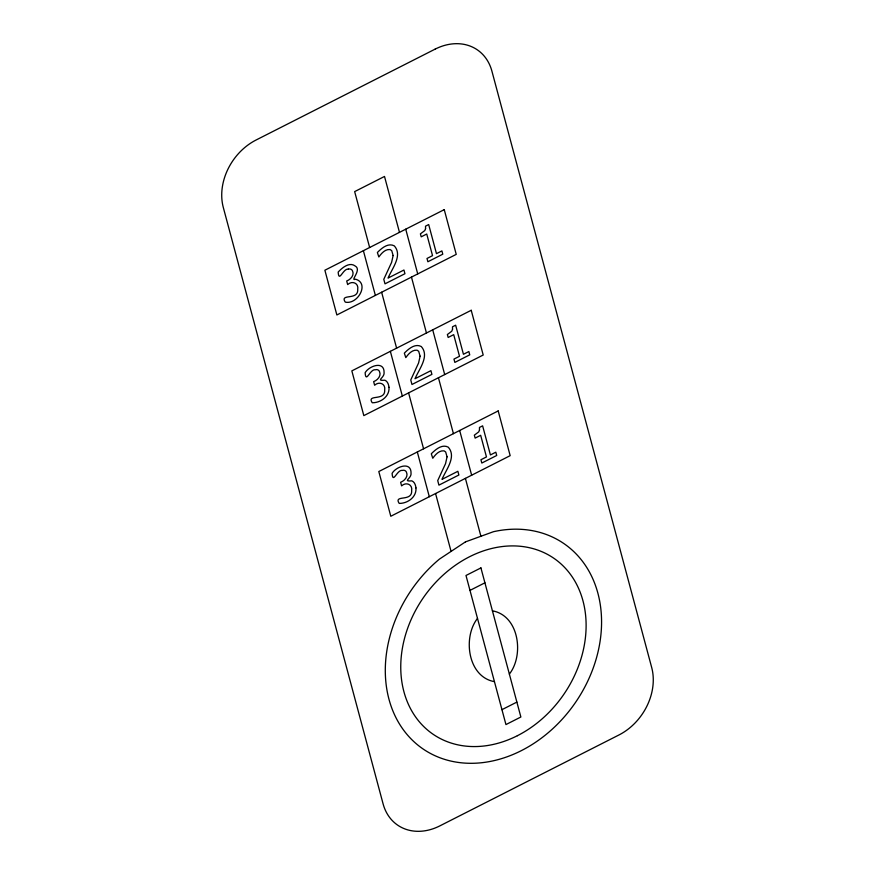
<?xml version="1.0" encoding="UTF-8"?>
<svg xmlns="http://www.w3.org/2000/svg" width="875" height="875" viewBox="0 0 875 875"><rect width="100%" height="100%" fill="white"/><g stroke="black" fill="none" stroke-linecap="round" stroke-linejoin="round"><path stroke-width="1.31" d="M477.498 618.395C462.569 637.383 467.786 676.911 494.452 681.658M509.37 674.089C524.3 655.102 519.083 615.573 492.417 610.827M469.995 590.384L484.914 582.816M501.955 709.669L516.873 702.1M348.37 269.128C343.044 268.198 338.898 283.336 338.177 272.059C342.103 267.805 349.475 261.57 355.25 266.055C362.163 269.784 349.519 281.575 355.48 279.191C369.928 283.128 357.744 304.959 345.275 302.127C339.314 293.059 358.477 300.934 357.733 289.373C358.859 283.062 352.089 280.361 347.659 284.583L346.697 280.984C350.7 279.497 354.692 275.056 352.417 270.637A4.867 3.883 -55.5 0 0 348.37 269.128M405.737 229.195L417.725 273.919M432.709 329.831L444.697 374.566M459.67 430.478L471.658 475.213M399.481 232.367L384.508 176.455L354.659 191.603L369.644 247.516M411.469 277.102L426.453 333.014M438.441 377.738L453.425 433.65M465.402 478.384L480.911 536.255M381.631 292.25L396.605 348.162M408.592 392.886L423.577 448.798M435.564 493.533L451.073 551.414M363.387 250.688L375.375 295.422M390.359 351.334L402.336 396.058M417.32 451.981L429.308 496.705M388.981 387.275C389.812 396.397 380.658 402.883 372.236 402.762C366.275 393.706 385.438 401.581 384.694 390.02C385.831 383.709 379.05 381.008 374.62 385.23L373.658 381.631C377.672 380.144 381.664 375.692 379.389 371.284A4.867 3.883 -55.5 0 0 375.331 369.775C370.016 368.845 365.87 383.983 365.137 372.706C368.988 365.958 384.3 360.402 384.081 372.509C384.792 377.814 375.003 381.019 384.869 380.209C387.647 381.358 388.675 384.519 388.981 387.275M415.953 487.911C416.784 497.044 407.619 503.53 399.208 503.409C393.247 494.353 412.409 502.217 411.666 490.656C412.792 484.356 406.022 481.655 401.592 485.877L400.63 482.278C404.633 480.791 408.625 476.339 406.35 471.931A4.867 3.883 -55.5 0 0 402.303 470.422C396.977 469.492 392.842 484.619 392.109 473.353C395.959 466.605 411.272 461.037 411.042 473.156C411.753 478.461 401.975 481.666 411.83 480.845C414.608 482.005 415.647 485.155 415.953 487.911M393.127 255.533L391.617 262.347L383.786 279.311L385 283.839L404.939 273.722L403.944 270.014L388.062 278.075C391.891 268.713 402.959 255.555 394.319 245.886C388.084 242.517 381.522 248.325 377.366 252.503L378.842 256.977C381.434 253.323 385.186 248.992 390.108 249.55L391.727 250.655L393.127 255.533M420.098 356.18L418.578 362.994L410.758 379.958L411.972 384.486L431.911 374.369L430.916 370.661L415.034 378.722C418.862 369.359 429.931 356.202 421.28 346.533C415.045 343.164 408.483 348.961 404.338 353.139L405.803 357.623C408.395 353.959 412.147 349.639 417.08 350.197L418.688 351.302L420.098 356.18M447.059 456.827L445.55 463.641L437.719 480.594L438.933 485.133L458.872 475.005L457.877 471.297L442.006 479.358C445.823 469.995 456.892 456.838 448.252 447.169C442.017 443.811 435.455 449.608 431.298 453.786L432.775 458.259C435.367 454.606 439.119 450.286 444.041 450.844L445.659 451.948L447.059 456.827M425.578 228.637L424.78 230.584L420.405 233.877L421.203 236.83L426.738 234.019L432.534 255.653L427 258.464L427.875 261.756L442.772 254.198L441.897 250.895L436.472 253.652L428.684 224.558L425.502 226.177L425.578 228.637M452.55 329.273L451.752 331.231L447.377 334.523L448.164 337.466L453.709 334.655L459.506 356.289L453.961 359.1L454.847 362.403L469.744 354.834L468.858 351.542L463.444 354.288L455.645 325.205L452.473 326.812L452.55 329.273M479.511 429.92L478.723 431.878L474.348 435.17L475.136 438.113L480.67 435.302L486.467 456.936L480.933 459.747L481.819 463.039L496.716 455.481L495.83 452.189L490.416 454.934L482.617 425.841L479.434 427.459L479.511 429.92M465.467 541.877L439.381 559.147A124.523 99.466 -55.5 0 0 423.905 749.536A124.523 99.466 -55.5 0 0 595.044 662.67A124.523 99.466 -55.5 0 0 493.456 531.705L465.467 541.877M435.148 49.12L256.08 140.011A53.364 42.623 -55.5 0 0 223.3 207.463L383.097 803.873A53.364 42.623 -55.5 0 0 439.852 825.88L618.92 734.989A53.364 42.623 -55.5 0 0 651.7 667.538L491.903 71.127A53.364 42.623 -55.5 0 0 435.148 49.12M444.248 209.639L324.877 270.233L336.864 314.967L456.236 254.373L444.248 209.639M471.22 310.286L351.838 370.88L363.825 415.614L483.208 355.02L471.22 310.286M498.192 410.933L378.809 471.527L390.797 516.261L510.169 455.656L498.192 410.933M480.922 567.908L465.992 575.477L505.947 724.577L520.866 717.008L480.922 567.908M517.398 735.7A106.728 85.258 -55.5 0 0 558.983 562.155A106.728 85.258 -55.5 0 0 403.911 640.872A106.728 85.258 -55.5 0 0 517.398 735.7"/></g></svg>
